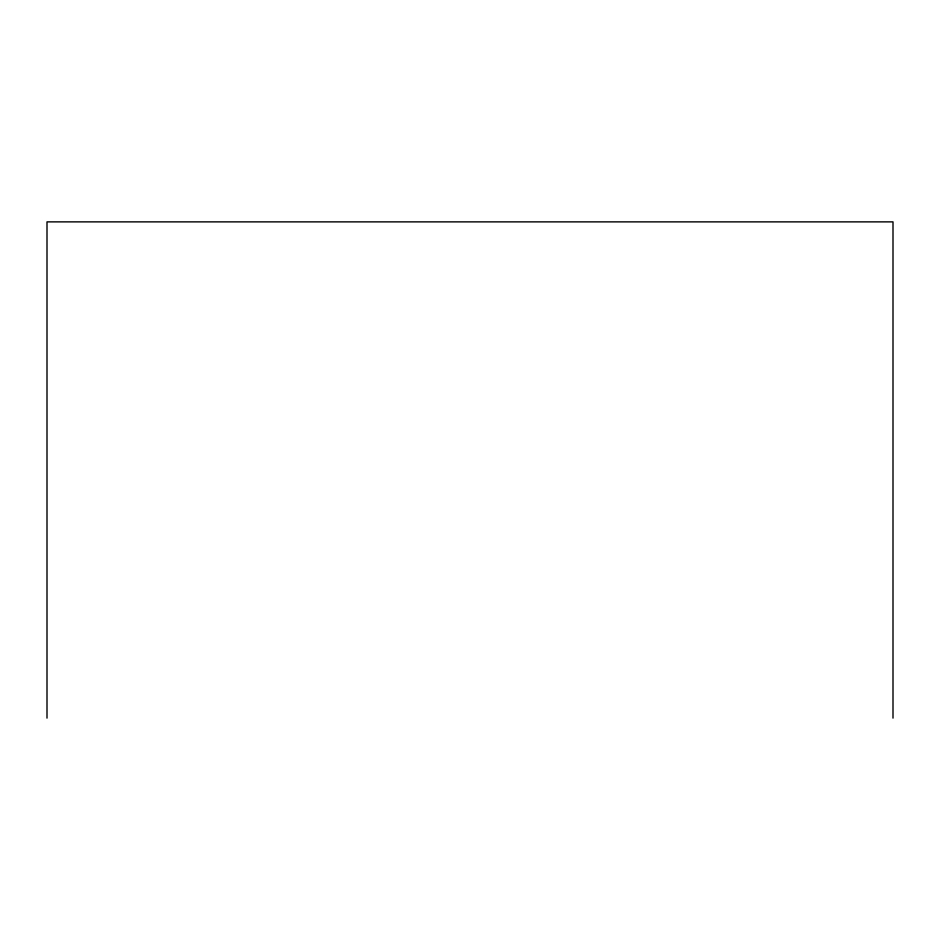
<?xml version="1.0" encoding="UTF-8"?>
<svg xmlns="http://www.w3.org/2000/svg" width="940" height="940" viewBox="0 0 940 940"><rect width="100%" height="100%" fill="white"/><g stroke="black" fill="none" stroke-linecap="round" stroke-linejoin="round"><path stroke-width="1.41" d="M893 718.125L893 221.875L47 221.875L47 718.125"/></g></svg>
